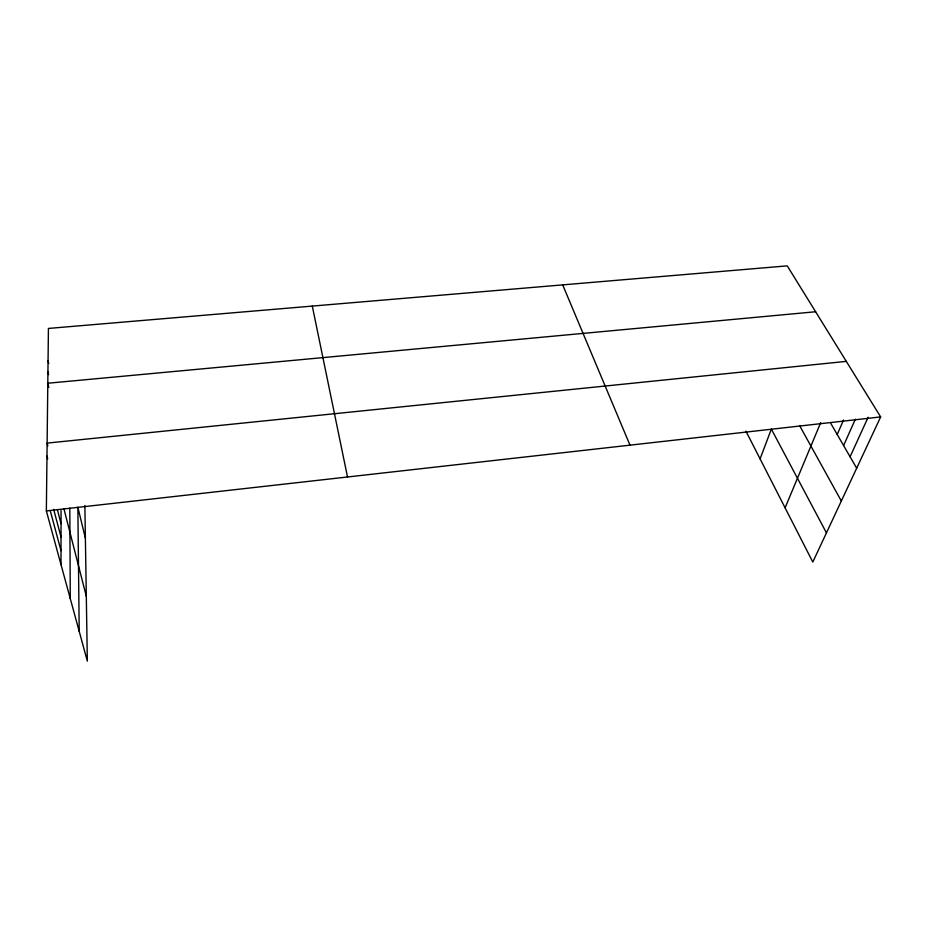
<?xml version="1.0" encoding="UTF-8"?>
<svg xmlns="http://www.w3.org/2000/svg" width="927" height="927" viewBox="0 0 927 927"><rect width="100%" height="100%" fill="white"/><g stroke="black" fill="none" stroke-linecap="round" stroke-linejoin="round"><path stroke-width="1.39" d="M60.997 564.613L61.055 510.522M84.867 505.505L87.335 661.136L46.35 510.916L48.424 328.436L787.243 265.864L880.65 416.918L812.805 562.052L745.911 431.136M760.094 458.9L771.345 429.085L826.444 532.874M785.099 507.822L820.719 422.596M837.208 434.496L843.558 419.977M843.593 445.551L855.366 419.178M850.082 456.779L868.124 417.277M46.35 510.916L880.65 416.918M846.305 361.379L47.126 443.106L47.833 445.91M815.621 311.75L47.798 383.233L48.807 387.347M830.928 423.627L856.687 468.193M799.734 425.864L841.334 501.02M562.689 284.879L629.989 445.157M50.232 510.638L61.008 550.708M53.662 509.34L61.031 537.057M57.393 509.769L61.043 523.674M46.976 456.154L47.694 458.935M63.975 508.993L86.304 596.258M85.377 538.216L77.856 507.208L79.212 631.38M47.926 371.889L48.586 374.635M48.053 360.742L48.714 363.488M312.295 306.084L347.509 476.988M69.815 508.077L70.278 598.633"/></g></svg>
